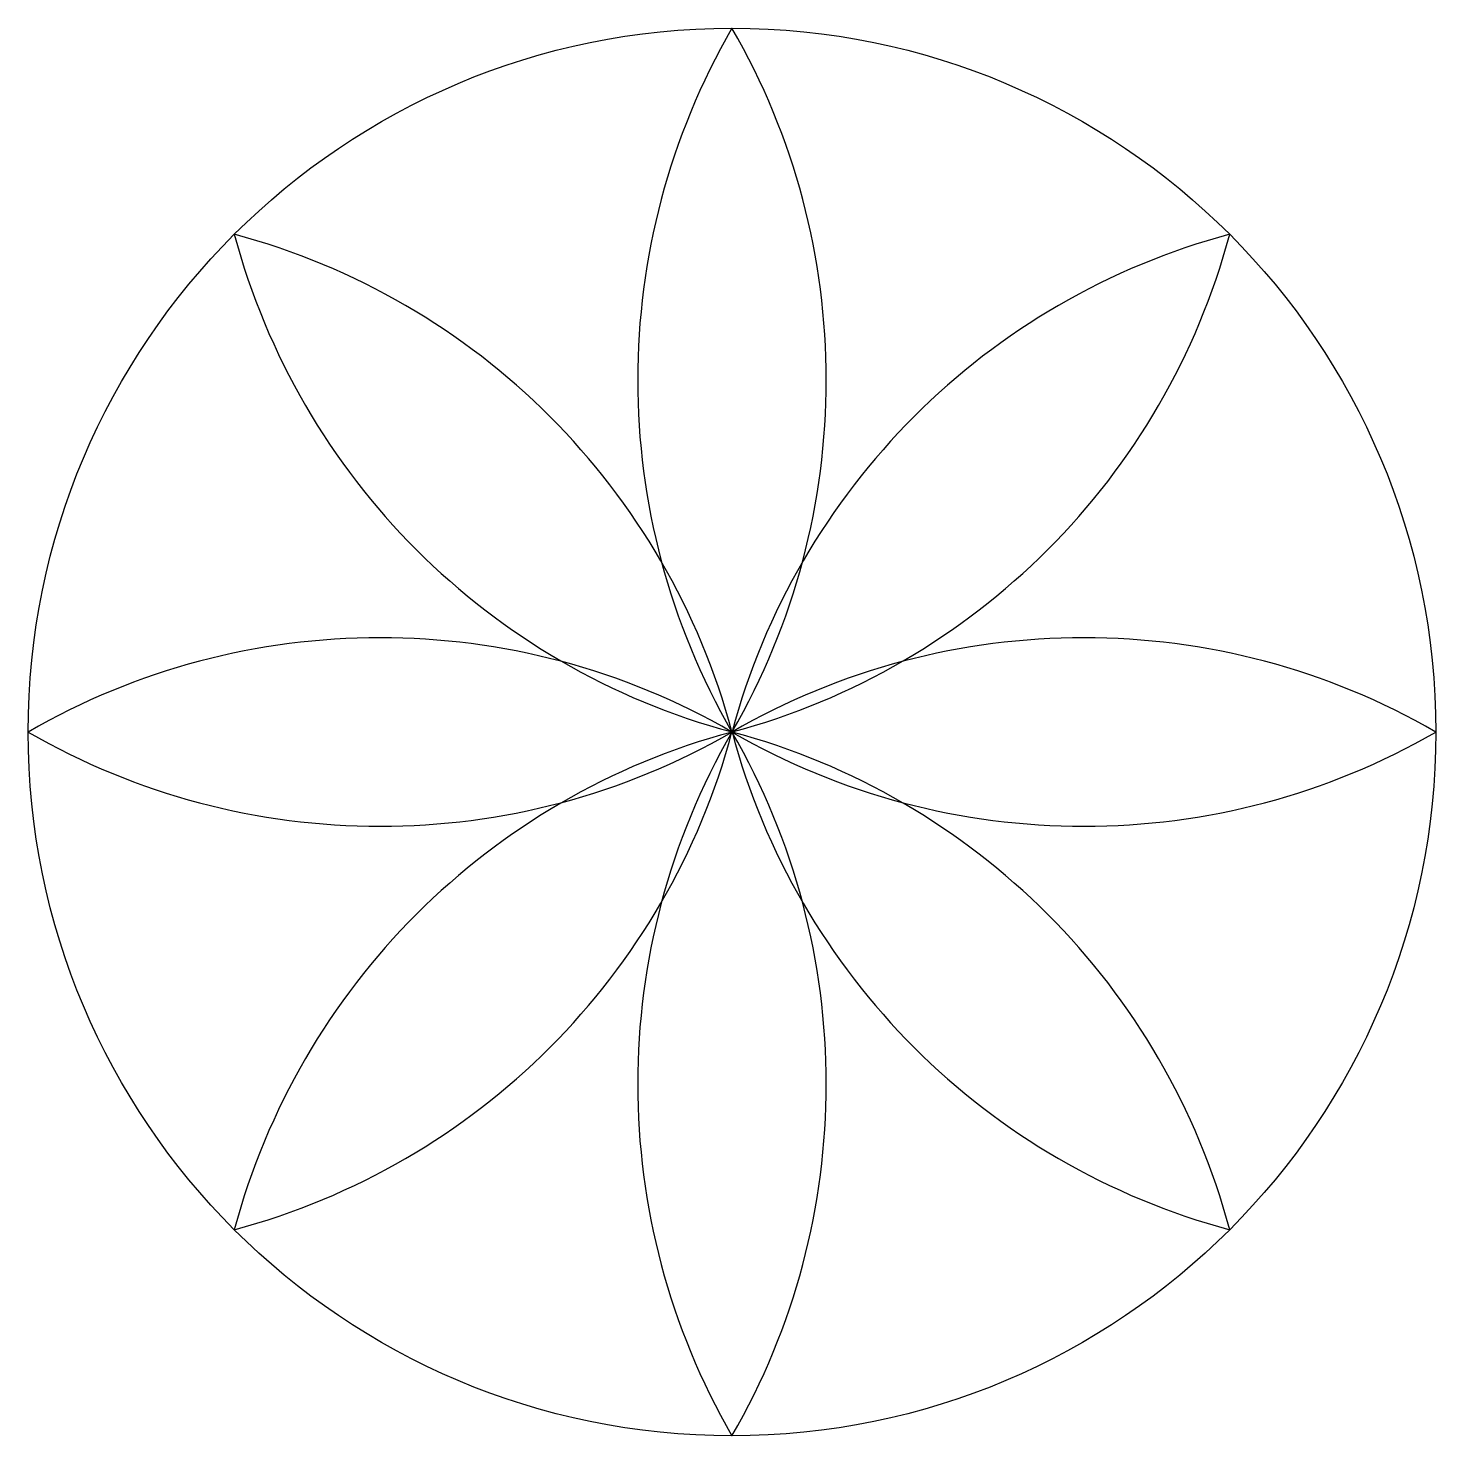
# Model space of a CAD drawing. Header units: millimetres. Extents: x 2899.8 to 2969.8, y 1936.1 to 2006.1.
import ezdxf

# ---------------------------------------------------------------- set-up
doc = ezdxf.new("R2010")
doc.units = ezdxf.units.MM

# ---------------------------------------------------------------- blocks, each defined once
blk = doc.blocks.new('*U2')
for centre, start, end in [((30.311, 0), 150, 210), ((-30.311, 0), 330, 30)]:
    blk.add_arc(centre, 35, start, end)
blk = doc.blocks.new('*U3')
at = {"color": 0, "linetype": 'ByBlock', "lineweight": -2, "transparency": 16777216}
blk.add_blockref('*U2', (2934.84, 1988.6), dxfattribs=at)
for p, rotation in [((2922.466, 1983.475), 44.99999999999999), ((2947.215, 1983.475), 315), ((2917.34, 1971.1), 89.99999999999997), ((2952.34, 1971.1), 270), ((2922.466, 1958.726), 135), ((2947.215, 1958.726), 225), ((2934.84, 1953.6), 180)]:
    blk.add_blockref('*U2', p, dxfattribs=dict(at, rotation=rotation))

msp = doc.modelspace()

# ---------------------------------------------------------------- linework, layer by layer
msp.add_circle((2934.84, 1971.1), 35)

# ---------------------------------------------------------------- block references
msp.add_blockref('*U3', (0, 0))

doc.saveas('drawing.dxf')
